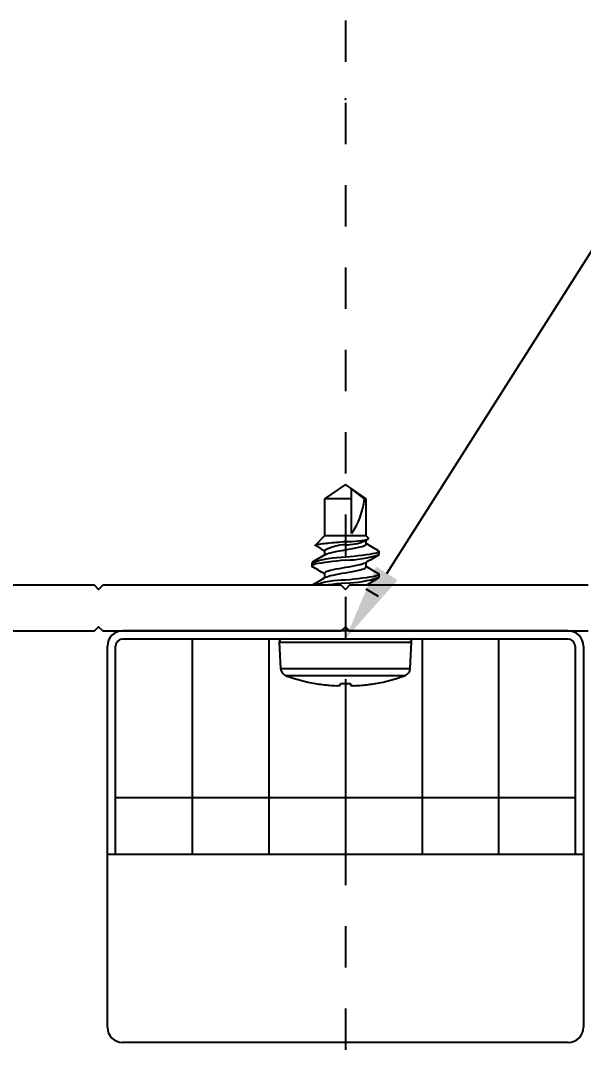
# Model space of a CAD drawing. Extents: x -2.16 to 5.57, y -0.51 to 4.5.
# Drawn here: x -0.79 to 0.578, y 1.994 to 4.5 of the extents above; entities that cross this region are included whole.
import ezdxf
from ezdxf import colors
from ezdxf.entities.mleader import LeaderData, LeaderLine
from ezdxf.math import Vec2, Vec3

# ---------------------------------------------------------------- set-up
doc = ezdxf.new("R2010")
doc.units = 0
doc.header["$LTSCALE"] = 0.5
doc.header["$MEASUREMENT"] = 0
doc.linetypes.add('PHANTOM', pattern=[0.5, 0.25, -0.05, 0.05, -0.05, 0.05, -0.05])
doc.layers.get('0').update_dxf_attribs({"color": 255, "linetype": 'CONTINUOUS'})
doc.layers.add('Construction', color=60, linetype='PHANTOM', plot=False)
for name, color, linetype in [('Driver', 210, 'CONTINUOUS'), ('FAB DWG', 221, 'CONTINUOUS'), ('Hardware', 242, 'CONTINUOUS'), ('Housing', 150, 'CONTINUOUS')]:
    doc.layers.add(name, color=color, linetype=linetype)
doc.styles.get("Standard").update_dxf_attribs({"font": 'arial.ttf'})

msp = doc.modelspace()

# ---------------------------------------------------------------- linework, layer by layer
at = {"ltscale": 0.5, "transparency": 16777216}
msp.add_point((0, 4.30949), dxfattribs=at)
at = {"layer": 'Construction', "ltscale": 0.5, "transparency": 16777216}
msp.add_line((0, 4.5), (0, 0.0005), dxfattribs=at)
at = {"layer": 'Driver', "transparency": 16777216}
for p, q in [((0.5415, 3.01757), (-0.5415, 3.01757)), ((0.5415, 2.99757), (-0.5415, 2.99757)), ((-0.3724, 2.99757), (-0.3724, 2.47427)), ((-0.1862, 2.99757), (-0.1862, 2.47427)), ((0.1862, 2.99757), (0.1862, 2.47427)), ((0.3724, 2.99757), (0.3724, 2.47427)), ((-0.5785, 2.05457), (-0.5785, 2.98057)), ((-0.5585, 2.47427), (-0.5585, 2.98057)), ((0.5585, 2.98057), (0.5585, 2.47427)), ((0.5785, 2.98057), (0.5785, 2.05457)), ((0, 2.88976), (0, 2.47427)), ((0.5585, 2.61227), (-0.5585, 2.61227)), ((0.5785, 2.47427), (-0.5785, 2.47427)), ((0.5415, 2.01757), (-0.5415, 2.01757))]:
    msp.add_line(p, q, dxfattribs=at)
for centre, radius, start, end in [((-0.5415, 2.98057), 0.037, 90, 180), ((0.5415, 2.98057), 0.037, 0, 90), ((-0.5415, 2.98057), 0.017, 90, 180), ((0.5415, 2.98057), 0.017, 0, 90), ((-0.5415, 2.05457), 0.037, 180, 270), ((0.5415, 2.05457), 0.037, 270, 0)]:
    msp.add_arc(centre, radius, start, end, dxfattribs=at)
at = {"layer": 'Hardware', "linetype": 'Continuous', "transparency": 16777216}
for p, q in [((0, 3.3734), (-0.05065, 3.33794)), ((0.05065, 3.33794), (0, 3.3734)), ((0.04639, 3.33794), (0.015, 3.36245)), ((0.015, 3.33794), (0.015, 3.36245)), ((-0.05065, 3.33794), (-0.05065, 3.2484)), ((0.015, 3.33794), (-0.05065, 3.33794)), ((0.015, 3.25401), (0.015, 3.33794)), ((0.05065, 3.33794), (0.04639, 3.33794)), ((0.05065, 3.2484), (0.05065, 3.33794)), ((-0.05065, 3.2484), (-0.07309, 3.22597)), ((0.05065, 3.2484), (-0.05065, 3.2484)), ((0.04647, 3.23599), (0.05459, 3.24068)), ((0.05563, 3.24342), (0.05065, 3.2484)), ((0.05065, 3.22828), (0.05065, 3.2384)), ((-0.05065, 3.21296), (-0.05065, 3.20189)), ((0.082, 3.20328), (0.082, 3.21018)), ((0.05065, 3.17272), (0.05065, 3.1838)), ((-0.082, 3.1824), (-0.082, 3.1755)), ((-0.05065, 3.1574), (-0.05065, 3.14633)), ((0.082, 3.14772), (0.082, 3.15462)), ((-0.16099, 2.98998), (-0.15765, 2.92636)), ((-0.16099, 2.98998), (0.16099, 2.98998)), ((-0.153, 2.9984), (0.153, 2.9984)), ((0.15765, 2.92636), (0.16099, 2.98998)), ((-0.15765, 2.92636), (0.15765, 2.92636)), ((0.14445, 2.90859), (-0.14445, 2.90859)), ((-0.07339, 2.88976), (-0.07236, 2.88976)), ((-0.01273, 2.88545), (-0.01228, 2.88976)), ((-0.01228, 2.88976), (0.01228, 2.88976)), ((0.01228, 2.88976), (0.01273, 2.88545)), ((0.07236, 2.88976), (0.07339, 2.88976))]:
    msp.add_line(p, q, dxfattribs=at)
at = {"layer": 'Hardware', "linetype": 'Continuous', "transparency": 16777216, "flags": 128}
for points in [[(-0.07267, 3.2247), (-0.07321, 3.22512), (-0.07333, 3.2256), (-0.07291, 3.22611), (-0.07194, 3.22662), (-0.07051, 3.2271), (-0.06858, 3.22759), (-0.06611, 3.22807), (-0.06314, 3.22855), (-0.05984, 3.22899), (-0.05607, 3.22945), (-0.05177, 3.22994), (-0.04702, 3.23046), (-0.04245, 3.23093), (-0.03758, 3.23142), (-0.03236, 3.23193), (-0.02689, 3.23244), (-0.02155, 3.23292), (-0.01606, 3.23341), (-0.01037, 3.23389), (-0.0046, 3.23437), (0, 3.23474)], [(0, 3.23474), (0.00755, 3.23481), (0.01511, 3.23504), (0.02361, 3.23549), (0.03169, 3.23614), (0.03878, 3.23695), (0.04498, 3.23792), (0.04991, 3.23899), (0.05355, 3.24018), (0.05563, 3.2414), (0.05614, 3.24266), (0.05554, 3.24333)], [(-0.0484, 3.20318), (-0.0481, 3.2034), (-0.04508, 3.20472), (-0.04108, 3.20597), (-0.03598, 3.20732), (-0.02987, 3.20877), (-0.02294, 3.21026), (-0.01545, 3.21172), (-0.00771, 3.21312), (0, 3.21439), (0.00854, 3.21581), (0.0171, 3.21737), (0.02525, 3.21901), (0.03261, 3.22064), (0.03598, 3.22146), (0.04108, 3.22282), (0.04508, 3.22406), (0.0481, 3.22538), (0.05, 3.2268), (0.05065, 3.22828)], [(0.08036, 3.21192), (0.08127, 3.21142), (0.082, 3.21018), (0.08127, 3.20895), (0.07911, 3.20774), (0.07563, 3.2066), (0.07101, 3.20555), (0.06525, 3.2045), (0.05825, 3.20336), (0.05011, 3.20216), (0.041, 3.20092), (0.03116, 3.19969), (0.02086, 3.19848), (0.01038, 3.19734), (0, 3.19629)], [(0.08054, 3.21192), (0.06247, 3.2226), (0.05065, 3.22967)], [(0, 3.18939), (-0.01038, 3.18834), (-0.02086, 3.1872), (-0.03116, 3.186), (-0.041, 3.18476), (-0.05011, 3.18353), (-0.05825, 3.18232), (-0.06525, 3.18118), (-0.07101, 3.18013), (-0.07563, 3.17908), (-0.07911, 3.17794), (-0.08127, 3.17674), (-0.082, 3.1755), (-0.08127, 3.17427), (-0.08035, 3.17376)], [(-0.04847, 3.20319), (-0.06247, 3.19482), (-0.08054, 3.18414)], [(0.04841, 3.18251), (0.0481, 3.18228), (0.04508, 3.18096), (0.04108, 3.17972), (0.03598, 3.17836), (0.02987, 3.17691), (0.02294, 3.17543), (0.01545, 3.17396), (0.00771, 3.17257), (0, 3.17129), (-0.00771, 3.17002), (-0.01545, 3.16862), (-0.02294, 3.16716), (-0.02987, 3.16567), (-0.03598, 3.16422), (-0.04108, 3.16287), (-0.04508, 3.16162), (-0.0481, 3.1603), (-0.05, 3.15888), (-0.05065, 3.1574)], [(-0.0484, 3.14762), (-0.0481, 3.14784), (-0.04508, 3.14916), (-0.04108, 3.15041), (-0.03598, 3.15176), (-0.02987, 3.15321), (-0.02294, 3.1547), (-0.01545, 3.15616), (-0.00771, 3.15756), (0, 3.15883), (0.00854, 3.16025), (0.0171, 3.16181), (0.02525, 3.16345), (0.03261, 3.16508), (0.03598, 3.1659), (0.04108, 3.16726), (0.04508, 3.1685), (0.0481, 3.16982), (0.05, 3.17124), (0.05065, 3.17272)], [(0.08054, 3.15636), (0.06247, 3.16704), (0.05065, 3.17411)], [(-0.04847, 3.14763), (-0.06247, 3.13926), (-0.08054, 3.12858)], [(0, 3.13383), (-0.01038, 3.13278), (-0.02086, 3.13164), (-0.03116, 3.13044), (-0.041, 3.1292), (-0.04755, 3.12831)], [(0.08036, 3.15636), (0.08127, 3.15586), (0.082, 3.15462), (0.08127, 3.15339), (0.07911, 3.15218), (0.07563, 3.15104), (0.07101, 3.14999), (0.06525, 3.14894), (0.05825, 3.1478), (0.05011, 3.1466), (0.041, 3.14536), (0.03116, 3.14413), (0.02086, 3.14292), (0.01038, 3.14178), (0, 3.14073)], [(0.08054, 3.1008), (0.06247, 3.11148), (0.05065, 3.11855)]]:
    msp.add_lwpolyline(points, dxfattribs=at)
at = {"layer": 'Hardware', "linetype": 'Continuous', "transparency": 16777216}
for centre, radius, start, end in [((-0.14061, 3.36004), 0.1883, 325.7319, 353.26031), ((0.00268, 3.33561), 0.10879, 268.59078, 293.72808), ((-1.45988, 0.86861), 2.73412, 58.97434, 59.51141), ((0.00399, 3.113), 0.11392, 92.00868, 118.66237), ((0.00358, 2.92619), 0.27012, 90.75854, 108.46963), ((-0.00358, 3.45949), 0.27012, 270.75854, 288.46963), ((1.83753, 0.20684), 3.47207, 120.4003, 121.01551), ((-1.78618, 0.26596), 3.37113, 59.01455, 59.6051), ((0.00358, 2.87063), 0.27012, 90.75854, 107.45769), ((-0.00358, 3.40393), 0.27012, 270.75854, 288.46963), ((1.83753, 0.15128), 3.47207, 120.4003, 120.97144), ((-0.153, 2.9904), 0.008, 90, 183), ((0.153, 2.9904), 0.008, 357, 90), ((-0.13768, 2.92741), 0.02, 183, 250.21713), ((0, 3.3102), 0.42679, 250.21713, 260.09826), ((0, 3.3102), 0.42679, 279.90174, 289.78287), ((0.13768, 2.92741), 0.02, 289.78287, 357), ((-0.00001, 3.31143), 0.42783, 260.26461, 264.67062), ((-0.01042, 3.24809), 0.36383, 265.37686, 268.3767), ((-0.0253, 2.95094), 0.06669, 273.92895, 280.8607), ((0.0253, 2.95094), 0.06669, 259.1393, 266.07105), ((0.01042, 3.24809), 0.36383, 271.6233, 274.62314), ((0.00001, 3.31143), 0.42783, 275.32938, 279.73539)]:
    msp.add_arc(centre, radius, start, end, dxfattribs=at)
at = {"layer": 'Housing', "linetype": 'Continuous', "transparency": 16777216}
for points in [[(0.58999, 3.12831), (0.01001, 3.12831), (0, 3.1183), (-0.01001, 3.1285), (-0.58999, 3.1285), (-0.6, 3.1183), (-0.61001, 3.12831), (-0.86549, 3.12831, 0.1999896)], [(-0.994, 1.948), (-0.994, 2.36808, 0.2679492), (-0.999, 2.37674), (-1.15119, 2.4646, 0.373687), (-1.16406, 2.4621, -2.9009413), (-1.16406, 2.5379, 0.373687), (-1.15119, 2.5354), (-1.09895, 2.56556, 0.4366882), (-1.09569, 2.57986, 0.2101446), (-1.1924, 2.64006, -0.616376), (-1.19808, 2.657), (-0.84342, 3.01461, -0.1999896), (-0.83632, 3.01757), (-0.61001, 3.01757), (-0.6, 3.02758), (-0.58999, 3.01757), (-0.01001, 3.01757), (0, 3.02758), (0.01001, 3.01757), (0.58999, 3.01757)]]:
    msp.add_lwpolyline(points, format="xyb", dxfattribs=at)

# ---------------------------------------------------------------- leaders
at = {"layer": 'FAB DWG', "transparency": 16777216}
ml = msp.add_multileader_mtext('Standard', dxfattribs=at)
ml.set_content('DRIVER MOUNTING\\P(HW83800)', color=256)
ml.set_leader_properties()
ml.build(insert=Vec2(0, 0))
ml.multileader.update_dxf_attribs({"text_right_attachment_type": 6, "dogleg_length": 0.955, "arrow_head_size": 0.188})
ctx = ml.context
ctx.base_point, ctx.char_height, ctx.arrow_head_size, ctx.landing_gap_size, ctx.plane_origin = Vec3(2.51396, 4.12322), 0.188, 0.188, 0.09, Vec3(-9.90557, 2.05357)
ctx.right_attachment = 6
notes = []
notes.append((ctx, [(0, (1, 1, 0), (0.71412, 4.12322), (1, 0), 1.79984, [(0, [(0, 2.9984)], 0, [])])]))
ctx.mtext.insert, ctx.mtext.width, ctx.mtext.defined_height, ctx.mtext.flow_direction = Vec3(2.60396, 4.24485), 2.9615089, 0.42602, 5
for ctx, leaders in notes:
    for number, flags, end, landing, length, lines in leaders:
        leader = LeaderData()
        leader.index, (leader.has_last_leader_line, leader.has_dogleg_vector, leader.attachment_direction) = number, flags
        leader.last_leader_point, leader.dogleg_vector, leader.dogleg_length = Vec3(end), Vec3(landing), length
        for number, points, colour, breaks in lines:
            line = LeaderLine()
            line.index, line.vertices, line.color, line.breaks = number, Vec3.list(points), colors.encode_raw_color(colour), breaks
            leader.lines.append(line)
        ctx.leaders.append(leader)

doc.saveas('drawing.dxf')
